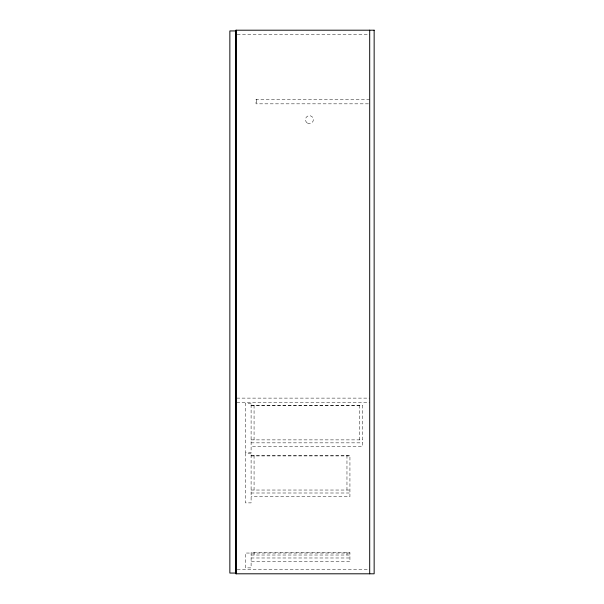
<?xml version="1.0" encoding="UTF-8"?>
<svg xmlns="http://www.w3.org/2000/svg" width="604" height="604" viewBox="0 0 604 604"><rect width="100%" height="100%" fill="white"/><g stroke="black" fill="none" stroke-linecap="round" stroke-linejoin="round"><path stroke-width="0.45" stroke-dasharray="3.02 2.27" d="M237.213 34.647L369.701 34.647M369.701 99.388L256.043 99.388L256.043 103.835L369.701 103.835M236.768 398.119L369.701 398.119M236.768 402.566L369.701 402.566M251.098 405.284L362.287 405.284L362.287 446.545L251.098 446.545M251.098 405.775L362.287 405.775M251.098 439.878L362.287 439.878M251.098 442.845L362.287 442.845M251.098 455.446L349.935 455.446L349.935 496.707L251.098 496.707M251.098 455.937L349.935 455.937M251.098 490.033L349.935 490.033M251.098 493L349.935 493M349.935 553.045L245.413 553.045L245.413 567.873L251.098 567.873L251.098 552.547L349.935 552.547L349.935 561.69L251.098 561.69M251.098 555.023L349.935 555.023M251.098 557.983L349.935 557.983M237.213 569.353L369.701 569.353M359.327 405.284L359.327 439.878M346.968 455.446L346.968 490.033M346.968 552.547L346.968 555.023M256.534 99.388L256.534 103.835M254.065 405.284L254.065 439.878M254.065 455.446L254.065 490.033M254.065 552.547L254.065 555.023M251.098 403.306L245.413 403.306L245.413 452.728L251.098 452.728L251.098 403.306M251.098 453.468L245.413 453.468L245.413 502.883L251.098 502.883L251.098 453.468M307.436 123.073A3.956 3.956 0 0 0 313.363 119.645A3.956 3.956 0 0 0 307.436 116.225A3.956 3.956 0 0 0 307.436 123.073"/><path stroke-width="0.91" d="M369.701 30.2L369.701 573.8M236.277 30.2L236.277 573.8M374.148 30.2L235.779 30.2L235.779 573.8L374.148 573.8L374.148 30.2M235.53 30.94L229.852 30.94L229.852 573.06L235.53 573.06L235.53 30.94"/></g></svg>
